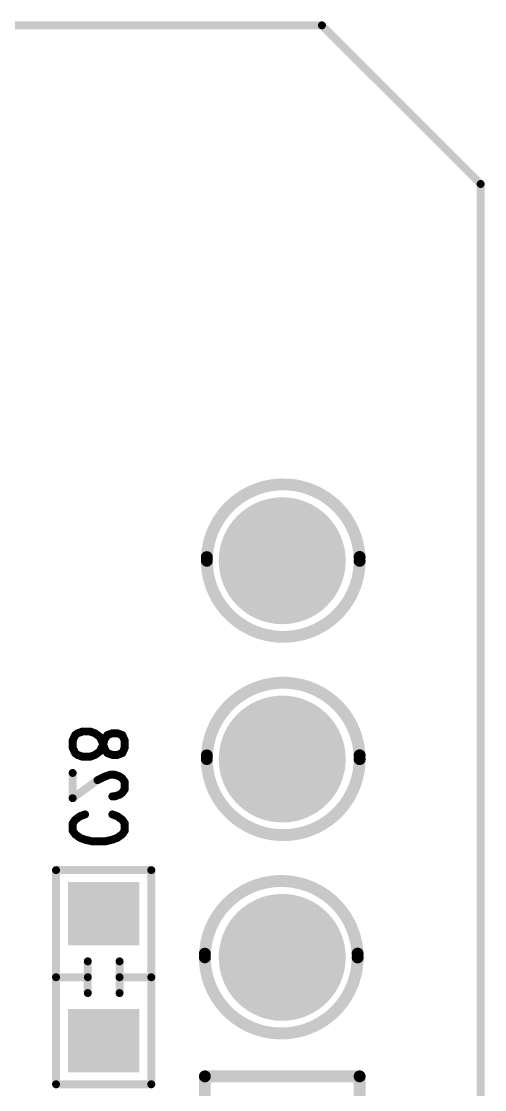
# Model space of a CAD drawing. Extents: x 100 to 126.1, y 98.7 to 170.
# Drawn here: x 120.21 to 126.05, y 156.58 to 170.05 of the extents above; entities that cross this region are included whole.
import ezdxf

# ---------------------------------------------------------------- set-up
doc = ezdxf.new("R2010")
doc.units = 0
doc.layers.get('0').update_dxf_attribs({"linetype": 'CONTINUOUS'})
doc.layers.add('MASK-BOTTOM_PHO', color=5, linetype='CONTINUOUS')
doc.layers.add('SILK-BOTTOM_PHO', color=14, linetype='CONTINUOUS')

# ---------------------------------------------------------------- blocks, each defined once
blk = doc.blocks.new('ROUND_49')
at = {"const_width": 0.799972}
blk.add_lwpolyline([(-0.399986, 0, 1), (0.399986, 0, 1)], format="xyb", close=True, dxfattribs=at)
blk = doc.blocks.new('ROUND_1')
at = {"const_width": 0.050038}
blk.add_lwpolyline([(-0.025018, 0, 1), (0.025018, 0, 1)], format="xyb", close=True, dxfattribs=at)
blk = doc.blocks.new('SQUARE_161')
blk.add_solid([(0.40005, 0.40005), (0.40005, -0.40005), (-0.40005, 0.40005), (-0.40005, -0.40005)])
blk = doc.blocks.new('ROUND_61')
at = {"const_width": 0.075056}
blk.add_lwpolyline([(-0.037528, 0, 1), (0.037528, 0, 1)], format="xyb", close=True, dxfattribs=at)

msp = doc.modelspace()

# ---------------------------------------------------------------- linework, layer by layer
at = {"layer": 'MASK-BOTTOM_PHO'}
for points, const_width in [([(124.000006, 169.999914), (102.00005, 169.999914)], 0.100076), ([(126.000002, 167.999918), (124.000006, 169.999914)], 0.100076), ([(126.000002, 102.00005), (126.000002, 167.999918)], 0.100076), ([(121.299986, 158.800038), (121.19991, 158.800038)], 0.8001), ([(121.299986, 157.200092), (121.19991, 157.200092)], 0.8001)]:
    msp.add_lwpolyline(points, dxfattribs=dict(at, const_width=const_width))
at = {"layer": 'SILK-BOTTOM_PHO'}
for points, const_width in [([(124.000006, 169.999914), (102.00005, 169.999914)], 0.100076), ([(126.000002, 167.999918), (124.000006, 169.999914)], 0.100076), ([(126.000002, 102.00005), (126.000002, 167.999918)], 0.100076), ([(120.890538, 161.052256), (120.859296, 160.984184)], 0.100076), ([(120.92178, 161.075116), (120.890538, 161.052256)], 0.100076), ([(120.984264, 161.097722), (120.92178, 161.075116)], 0.100076), ([(121.078244, 161.097722), (120.984264, 161.097722)], 0.100076), ([(121.140728, 161.075116), (121.078244, 161.097722)], 0.100076), ([(121.203212, 161.02965), (121.140728, 161.075116)], 0.100076), ([(121.234454, 160.961324), (121.203212, 161.02965)], 0.100076), ([(121.265696, 161.00679), (121.296938, 161.052256)], 0.100076), ([(121.296938, 161.052256), (121.359422, 161.075116)], 0.100076), ([(121.359422, 161.075116), (121.421906, 161.075116)], 0.100076), ([(121.421906, 161.075116), (121.48439, 161.052256)], 0.100076), ([(121.48439, 161.052256), (121.515632, 160.984184)], 0.100076), ([(120.859296, 160.984184), (120.859296, 160.893252)], 0.100076), ([(120.859296, 160.893252), (120.890538, 160.824926)], 0.100076), ([(121.203212, 160.847786), (121.234454, 160.915858)], 0.100076), ([(121.234454, 160.915858), (121.265696, 161.00679)], 0.100076), ([(121.265696, 160.870392), (121.234454, 160.961324)], 0.100076), ([(121.515632, 160.893252), (121.48439, 160.824926)], 0.100076), ([(121.515632, 160.984184), (121.515632, 160.893252)], 0.100076), ([(120.890538, 160.824926), (120.92178, 160.80232)], 0.100076), ([(120.92178, 160.80232), (120.984264, 160.77946)], 0.100076), ([(120.984264, 160.77946), (121.078244, 160.77946)], 0.100076), ([(121.078244, 160.77946), (121.140728, 160.80232)], 0.100076), ([(121.140728, 160.80232), (121.203212, 160.847786)], 0.100076), ([(121.296938, 160.824926), (121.265696, 160.870392)], 0.100076), ([(121.359422, 160.80232), (121.296938, 160.824926)], 0.100076), ([(121.421906, 160.80232), (121.359422, 160.80232)], 0.100076), ([(121.48439, 160.824926), (121.421906, 160.80232)], 0.100076), ([(120.859296, 160.256728), (120.859296, 160.57499)], 0.100076), ([(121.17197, 160.484058), (120.859296, 160.256728)], 0.100076), ([(121.265696, 160.529524), (121.17197, 160.484058)], 0.100076), ([(121.32818, 160.552384), (121.265696, 160.529524)], 0.100076), ([(121.390664, 160.552384), (121.32818, 160.552384)], 0.100076), ([(121.453148, 160.529524), (121.390664, 160.552384)], 0.100076), ([(121.48439, 160.506918), (121.453148, 160.529524)], 0.100076), ([(121.515632, 160.461452), (121.48439, 160.506918)], 0.100076), ([(121.48439, 160.325054), (121.515632, 160.37052)], 0.100076), ([(121.515632, 160.37052), (121.515632, 160.461452)], 0.100076), ([(121.359422, 160.279588), (121.390664, 160.279588)], 0.100076), ([(121.390664, 160.279588), (121.453148, 160.302194)], 0.100076), ([(121.453148, 160.302194), (121.48439, 160.325054)], 0.100076), ([(120.859296, 159.93872), (120.890538, 159.984186)], 0.100076), ([(120.890538, 159.984186), (120.953022, 160.029652)], 0.100076), ([(120.953022, 160.029652), (121.015506, 160.052258)], 0.100076), ([(121.359422, 160.052258), (121.421906, 160.029652)], 0.100076), ([(121.421906, 160.029652), (121.48439, 159.984186)], 0.100076), ([(121.48439, 159.984186), (121.515632, 159.93872)], 0.100076), ([(120.859296, 159.847788), (120.859296, 159.93872)], 0.100076), ([(120.890538, 159.802322), (120.859296, 159.847788)], 0.100076), ([(121.515632, 159.847788), (121.48439, 159.802322)], 0.100076), ([(121.515632, 159.93872), (121.515632, 159.847788)], 0.100076), ([(120.953022, 159.756856), (120.890538, 159.802322)], 0.100076), ([(121.015506, 159.733996), (120.953022, 159.756856)], 0.100076), ([(121.109486, 159.71139), (121.015506, 159.733996)], 0.100076), ([(121.265696, 159.71139), (121.109486, 159.71139)], 0.100076), ([(121.359422, 159.733996), (121.265696, 159.71139)], 0.100076), ([(121.421906, 159.756856), (121.359422, 159.733996)], 0.100076), ([(121.48439, 159.802322), (121.421906, 159.756856)], 0.100076), ([(120.65, 159.349948), (120.65, 156.649928)], 0.100076), ([(121.849896, 159.349948), (120.65, 159.349948)], 0.100076), ([(121.849896, 156.649928), (121.849896, 159.349948)], 0.100076), ([(121.05005, 158.20009), (121.05005, 157.80004)], 0.100076), ([(121.4501, 158.20009), (121.4501, 157.80004)], 0.100076), ([(120.65, 157.999938), (121.05005, 157.999938)], 0.100076), ([(121.849896, 157.999938), (121.4501, 157.999938)], 0.100076), ([(124.474986, 156.750004), (122.525028, 156.750004)], 0.150114), ([(122.525028, 156.750004), (122.525028, 156.025088)], 0.150114), ([(124.474986, 154.7749), (124.474986, 156.750004)], 0.150114), ([(120.65, 156.649928), (121.849896, 156.649928)], 0.100076)]:
    msp.add_lwpolyline(points, dxfattribs=dict(at, const_width=const_width))
at = {"layer": 'SILK-BOTTOM_PHO', "const_width": 0.150114}
for points in [[(124.474986, 163.248848, 1.000924), (122.54992, 163.250626)], [(122.54992, 163.296092, 1.0455973), (124.474986, 163.297616)], [(124.474986, 160.74898, 1.000792), (122.54992, 160.750504)], [(122.54992, 160.79597, 1.0454509), (124.474986, 160.797748)], [(124.450094, 158.248858, 1.000924), (122.525028, 158.250636)], [(122.525028, 158.296102, 1.0455753), (124.44984, 158.297626)]]:
    msp.add_lwpolyline(points, format="xyb", dxfattribs=at)

# ---------------------------------------------------------------- block references
at = {"layer": 'MASK-BOTTOM_PHO'}
for name, p in [('ROUND_1', (124.000006, 169.999914)), ('ROUND_1', (126.000002, 167.999918)), ('ROUND_49', (123.49988, 163.250118)), ('ROUND_49', (123.49988, 160.749996)), ('SQUARE_161', (121.19991, 158.800038)), ('SQUARE_161', (121.299986, 158.800038)), ('ROUND_49', (123.49988, 158.249874)), ('SQUARE_161', (121.19991, 157.200092)), ('SQUARE_161', (121.299986, 157.200092))]:
    msp.add_blockref(name, p, dxfattribs=at)
at = {"layer": 'SILK-BOTTOM_PHO'}
for name, p in [('ROUND_1', (124.000006, 169.999914)), ('ROUND_1', (126.000002, 167.999918)), ('ROUND_61', (122.54992, 163.296092)), ('ROUND_61', (124.474986, 163.297616)), ('ROUND_61', (122.54992, 163.250626)), ('ROUND_61', (124.474986, 163.248848)), ('ROUND_1', (120.890538, 161.052256)), ('ROUND_1', (120.92178, 161.075116)), ('ROUND_1', (120.984264, 161.097722)), ('ROUND_1', (121.078244, 161.097722)), ('ROUND_1', (121.140728, 161.075116)), ('ROUND_1', (121.203212, 161.02965)), ('ROUND_1', (121.296938, 161.052256)), ('ROUND_1', (121.359422, 161.075116)), ('ROUND_1', (121.421906, 161.075116)), ('ROUND_1', (121.48439, 161.052256)), ('ROUND_1', (120.859296, 160.984184)), ('ROUND_1', (120.859296, 160.893252)), ('ROUND_1', (121.234454, 160.961324)), ('ROUND_1', (121.234454, 160.915858)), ('ROUND_1', (121.265696, 161.00679)), ('ROUND_1', (121.515632, 160.984184)), ('ROUND_1', (121.515632, 160.893252)), ('ROUND_1', (121.515632, 160.893252)), ('ROUND_1', (120.890538, 160.824926)), ('ROUND_1', (120.92178, 160.80232)), ('ROUND_1', (120.984264, 160.77946)), ('ROUND_1', (121.078244, 160.77946)), ('ROUND_1', (121.140728, 160.80232)), ('ROUND_1', (121.203212, 160.847786)), ('ROUND_1', (121.265696, 160.870392)), ('ROUND_1', (121.296938, 160.824926)), ('ROUND_1', (121.359422, 160.80232)), ('ROUND_1', (121.421906, 160.80232)), ('ROUND_1', (121.48439, 160.824926)), ('ROUND_61', (122.54992, 160.79597)), ('ROUND_61', (122.54992, 160.750504)), ('ROUND_61', (124.474986, 160.797748)), ('ROUND_61', (124.474986, 160.74898)), ('ROUND_1', (120.859296, 160.57499)), ('ROUND_1', (121.17197, 160.484058)), ('ROUND_1', (121.265696, 160.529524)), ('ROUND_1', (121.32818, 160.552384)), ('ROUND_1', (121.390664, 160.552384)), ('ROUND_1', (121.453148, 160.529524)), ('ROUND_1', (121.48439, 160.506918)), ('ROUND_1', (121.515632, 160.461452)), ('ROUND_1', (121.515632, 160.37052)), ('ROUND_1', (120.859296, 160.256728)), ('ROUND_1', (121.359422, 160.279588)), ('ROUND_1', (121.390664, 160.279588)), ('ROUND_1', (121.453148, 160.302194)), ('ROUND_1', (121.48439, 160.325054)), ('ROUND_1', (120.890538, 159.984186)), ('ROUND_1', (120.953022, 160.029652)), ('ROUND_1', (121.015506, 160.052258)), ('ROUND_1', (121.359422, 160.052258)), ('ROUND_1', (121.421906, 160.029652)), ('ROUND_1', (121.48439, 159.984186)), ('ROUND_1', (120.859296, 159.93872)), ('ROUND_1', (120.859296, 159.847788)), ('ROUND_1', (121.515632, 159.93872)), ('ROUND_1', (121.515632, 159.847788)), ('ROUND_1', (120.890538, 159.802322)), ('ROUND_1', (120.953022, 159.756856)), ('ROUND_1', (121.015506, 159.733996)), ('ROUND_1', (121.109486, 159.71139)), ('ROUND_1', (121.265696, 159.71139)), ('ROUND_1', (121.359422, 159.733996)), ('ROUND_1', (121.421906, 159.756856)), ('ROUND_1', (121.48439, 159.802322)), ('ROUND_1', (120.65, 159.349948)), ('ROUND_1', (120.65, 159.349948)), ('ROUND_1', (121.849896, 159.349948)), ('ROUND_1', (121.05005, 158.20009)), ('ROUND_1', (121.4501, 158.20009)), ('ROUND_61', (122.525028, 158.296102)), ('ROUND_61', (122.525028, 158.250636)), ('ROUND_61', (124.44984, 158.297626)), ('ROUND_61', (124.450094, 158.248858)), ('ROUND_1', (120.65, 157.999938)), ('ROUND_1', (121.05005, 157.999938)), ('ROUND_1', (121.4501, 157.999938)), ('ROUND_1', (121.849896, 157.999938)), ('ROUND_1', (121.05005, 157.80004)), ('ROUND_1', (121.4501, 157.80004)), ('ROUND_61', (122.525028, 156.750004)), ('ROUND_61', (124.474986, 156.750004)), ('ROUND_1', (120.65, 156.649928)), ('ROUND_1', (121.849896, 156.649928))]:
    msp.add_blockref(name, p, dxfattribs=at)

doc.saveas('drawing.dxf')
